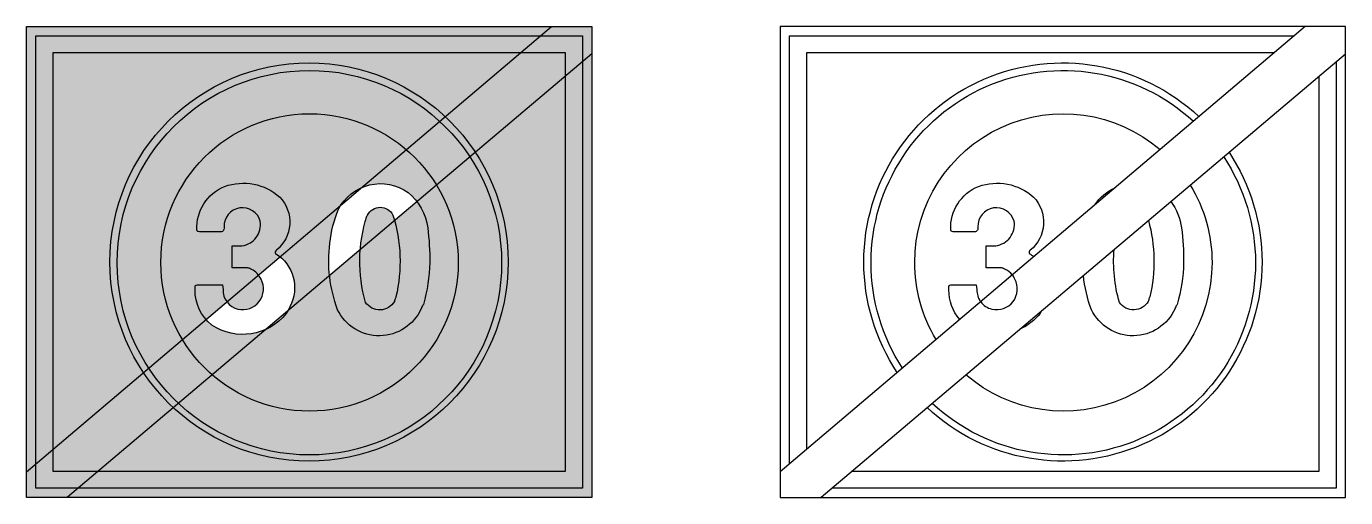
# Model space of a CAD drawing. Extents: x 49 to 1449, y 200 to 700.
import ezdxf

# ---------------------------------------------------------------- set-up
doc = ezdxf.new("R2010")
doc.units = 0
doc.header["$MEASUREMENT"] = 0

msp = doc.modelspace()

# ---------------------------------------------------------------- hatches: boundary and pattern name
h = msp.add_hatch(color=5)
h.paths.add_polyline_path([(49.3901220700001, 200), (49.3901220700001, 700), (649.3900000000001, 700), (649.3900000000001, 200)])
h.paths.add_polyline_path([(59.3901000000001, 210), (59.3901000000001, 690), (639.3900000000001, 690), (639.3900000000001, 210)], flags=16)
h.paths.add_polyline_path([(195.9040000000001, 672), (77.3901000000001, 672), (77.3901000000001, 228), (201.9640000000001, 228), (242.6780000000001, 228), (621.3900000000001, 228), (621.3900000000001, 672), (235.0400000000001, 672)], flags=0)
edge = h.paths.add_edge_path(flags=0)
edge.add_arc((349.3800500000001, 450.016), 211.29895, 0, 180, ccw=False)
edge.add_arc((349.3800500000001, 450.016), 211.29895, -180, 0, ccw=False)
at = {"true_color": 0x000000}
h = msp.add_hatch(color=18, dxfattribs=at)
edge = h.paths.add_edge_path(flags=17)
edge.add_arc((304.101173558205, 453.4670777312218), 173.4445603547045, 343.78947746048993, 358.6699036159225, ccw=False)
edge.add_arc((464.4740417624487, 407.5345394423425), 6.65810127808139, 320.6952687180611, 338.0615138826592, ccw=False)
edge.add_arc((474.3034119712349, 399.572610835841), 5.991546792049716, 141.3218253484022, 160.8914200299033)
edge.add_arc((458.562206498263, 403.7404998377639), 10.31847268599923, 342.8334525039463, 347.6525318648988, ccw=False)
edge.add_arc((423.7340801880595, 420.6162574075829), 48.92624345867949, 205.7168280589106, 335.9728705817752, ccw=False)
edge.add_arc((520.3284343897474, 451.5631021853636), 150.0391498354252, 172.9458542621251, 200.3501590051904, ccw=False)
edge.add_arc((509.6145238348477, 454.1157121608237), 139.0981874954783, 158.1344623013467, 173.4473770477914, ccw=False)
edge.add_arc((425.1510259914336, 483.0063411154566), 50.16668682870418, 54.36095112978961, 152.822379363838, ccw=False)
edge.add_arc((418.6563003931587, 479.3248341491642), 57.02912116829851, 6.894805922881915, 51.211556302061524, ccw=False)
edge.add_arc((196.978780020285, 450.872690125923), 280.5238734120225, -0.29241774291068623, 7.2286878717555965, ccw=False)
edge = h.paths.add_edge_path(flags=16)
edge.add_arc((414.1345479977015, 423.7503129191622), 29.50124707882982, 335.76577335974014, 338.4205118578895, ccw=False)
edge.add_arc((459.7225756000697, 404.3712483717596), 20.05087021536526, 158.7421706142671, 169.4134685209861)
edge.add_arc((424.3484700400584, 417.4740143962346), 18.27827483824413, 214.5726251784769, 328.98168810017194, ccw=False)
edge.add_arc((561.6725549098005, 450.5966950986283), 158.4607001299767, 162.3478112074228, 195.9311791707827, ccw=False)
edge.add_arc((428.4269340070794, 486.4262854856494), 21.55394345353102, 141.6524531760854, 145.4566810150338, ccw=False)
edge.add_arc((424.9839702893508, 492.88694791001), 15.13189298222524, 27.4271202648971, 152.8200275901541, ccw=False)
edge.add_arc((281.1297951928373, 450.6182856957232), 164.8122769625168, -13.229731632587686, 17.382921934747117, ccw=False)
edge = h.paths.add_edge_path(flags=17)
edge.add_line((267.7730000000001, 466.523), (267.7730000000001, 467.221))
edge.add_line((267.7730000000001, 467.221), (278.1360000000001, 467.221))
edge.add_arc((275.0938010959608, 489.8304074400128), 22.8131602142326, 277.6633813539698, 368.6411993707776)
edge.add_arc((278.7831048202557, 488.0043810924468), 19.58276746960301, 15.56180287702861, 182.1403919614364)
edge.add_arc((251.6680903895687, 486.7207000234123), 7.566094574675915, -16.11191083025892, 4.18612640743072, ccw=False)
edge.add_arc((253.9084408607712, 486.1971945035176), 5.2698003880263, 323.3429846319224, 342.59647675297276, ccw=False)
edge.add_arc((256.2236968379966, 484.6944085986697), 2.521447045961926, 274.852766965274, 319.3246628701478, ccw=False)
edge.add_arc((254.631592453925, 495.2318788988263), 13.17417305493816, 268.7186815298602, 277.8766826469654, ccw=False)
edge.add_line((254.3370000000001, 482.061), (234.2360000000001, 482.061))
edge.add_arc((233.7982527598697, 492.2641462670371), 10.21253232028151, 258.34995024161697, 272.4566635543628, ccw=False)
edge.add_arc((232.0750219591136, 483.8960814406167), 1.66887927763791, 216.6450910656111, 258.27915779823763, ccw=False)
edge.add_arc((232.6545896655605, 484.0255365651287), 2.2243693183095, 184.4745387769118, 210.3979270394838, ccw=False)
edge.add_line((230.4370000000001, 483.852), (230.4330000000001, 483.961))
edge.add_arc((277.3770268630964, 486.5686207300109), 47.01639441721039, 111.9689528120926, 183.1793668242675, ccw=False)
edge.add_arc((279.5436908822049, 475.2893226660375), 58.32911647901405, 48.36047609804922, 109.79729320617511, ccw=False)
edge.add_arc((290.3176283245406, 492.3269307377613), 38.57631033376995, -50.85744928766911, 43.49977380609562, ccw=False)
edge.add_arc((316.1401203405511, 460.1593405275175), 2.687129412508431, 123.1935558142829, 206.7229680979052)
edge.add_arc((291.6860373122011, 422.7692917514631), 42.3732614040632, -28.574678700109416, 58.6362936302761, ccw=False)
edge.add_arc((285.9929833313034, 420.7237258837353), 46.61407244087489, 327.2767369343719, 336.9891078285372, ccw=False)
edge.add_arc((278.9590178735281, 432.0956723652839), 58.96163942724051, 236.1205422122082, 321.6659593374699, ccw=False)
edge.add_arc((250.1385922136873, 389.7449976018522), 7.742284615845368, 236.2303337942065, 238.480385935952, ccw=False)
edge.add_arc((275.4259645911138, 419.8599437845414), 47.02761610982688, 179.1117236846647, 231.0070123064353, ccw=False)
edge.add_line((228.4040000000001, 420.589), (228.3370000000001, 423.361))
edge.add_arc((232.5057763169725, 423.62560526306), 4.177165537321827, 166.9192265681357, 183.6318700375204, ccw=False)
edge.add_arc((229.938065654291, 424.0557346528769), 1.587040162200552, 104.6754274474701, 161.0543779126307, ccw=False)
edge.add_arc((231.3933017695213, 419.6074159319903), 6.26520934702155, 88.69490180466181, 107.24431898397921, ccw=False)
edge.add_line((231.5360000000001, 425.871), (232.1360000000001, 425.881))
edge.add_line((232.1360000000001, 425.881), (257.3370000000001, 425.881))
edge.add_line((257.3370000000001, 425.881), (258.0890000000001, 420.785))
edge.add_arc((278.7746697449673, 420.1064819281384), 20.69679491060618, 178.121294179615, 256.400052249576)
edge.add_arc((278.9575807386067, 421.4771586559067), 22.0725225730956, 256.7752000174205, 388.1954462622464)
edge.add_arc((277.3129499325882, 421.4296410960241), 23.55592945591266, 26.40696279246112, 61.74567756844323)
edge.add_arc((296.2432182579979, 463.9914662772668), 23.15815022411043, 244.947681506133, 250.3716851021927, ccw=False)
edge.add_arc((281.7477718765742, 433.1282889538887), 10.93968027122138, 64.61846536661135, 81.90627574032295)
edge.add_line((283.2880000000001, 443.959), (283.0330000000001, 443.971))
edge.add_line((283.0330000000001, 443.971), (272.4040000000001, 443.971))
edge.add_arc((277.7369279270777, 329.7074298736422), 114.3879520679363, 92.67217880414101, 93.73825305788749)
edge.add_line((270.2790000000001, 443.852), (270.1360000000001, 443.861))
edge.add_arc((270.3743541514931, 446.9989247252191), 3.146964296377572, 254.1905780565433, 265.65620171632986, ccw=False)
edge.add_line((269.5170000000001, 443.971), (267.7730000000001, 443.971))
edge.add_line((267.7730000000001, 443.971), (267.7730000000001, 447.461))
edge.add_line((267.7730000000001, 447.461), (267.7730000000001, 466.523))
h.paths.add_polyline_path([(49.3901220700001, 200), (49.3901220700001, 227.49), (606.5890000000002, 700), (649.3900000000001, 700), (649.3900000000001, 670.87), (649.3900000000001, 671.02), (92.8901000000001, 200.399), (92.3901000000001, 200)])
h = msp.add_hatch(color=7)
h.paths.add_polyline_path([(59.3901000000001, 210), (59.3901000000001, 690), (639.3900000000001, 690), (639.3900000000001, 210)])
h.paths.add_polyline_path([(195.9040000000001, 672), (77.3901000000001, 672), (77.3901000000001, 228), (201.9640000000001, 228), (242.6780000000001, 228), (621.3900000000001, 228), (621.3900000000001, 672), (235.0400000000001, 672)], flags=16)
edge = h.paths.add_edge_path(flags=0)
edge.add_arc((349.3800500000001, 450.016), 211.29895, 0, 180, ccw=False)
edge.add_arc((349.3800500000001, 450.016), 211.29895, -180, 0, ccw=False)
edge = h.paths.add_edge_path(flags=0)
edge.add_arc((349.7556000000001, 449.274), 203.9764, 0, 180, ccw=False)
edge.add_arc((349.7556000000001, 449.274), 203.9764, -180, 0, ccw=False)
edge = h.paths.add_edge_path(flags=0)
edge.add_arc((349.8645000000001, 449.521), 157.7755, 0, 180, ccw=False)
edge.add_arc((349.8645000000001, 449.521), 157.7755, -180, 0, ccw=False)
edge = h.paths.add_edge_path(flags=0)
edge.add_line((267.7730000000001, 466.523), (267.7730000000001, 467.221))
edge.add_line((267.7730000000001, 467.221), (278.1360000000001, 467.221))
edge.add_arc((275.0938010959608, 489.8304074400128), 22.8131602142326, 277.6633813539698, 368.6411993707776)
edge.add_arc((278.7831048202557, 488.0043810924468), 19.58276746960301, 15.56180287702861, 182.1403919614364)
edge.add_arc((251.6680903895687, 486.7207000234123), 7.566094574675915, -16.11191083025892, 4.18612640743072, ccw=False)
edge.add_arc((253.9084408607712, 486.1971945035176), 5.2698003880263, 323.3429846319224, 342.59647675297276, ccw=False)
edge.add_arc((256.2236968379966, 484.6944085986697), 2.521447045961926, 274.852766965274, 319.3246628701478, ccw=False)
edge.add_arc((254.631592453925, 495.2318788988263), 13.17417305493816, 268.7186815298602, 277.8766826469654, ccw=False)
edge.add_line((254.3370000000001, 482.061), (234.2360000000001, 482.061))
edge.add_arc((233.7982527598697, 492.2641462670371), 10.21253232028151, 258.34995024161697, 272.4566635543628, ccw=False)
edge.add_arc((232.0750219591136, 483.8960814406167), 1.66887927763791, 216.6450910656111, 258.27915779823763, ccw=False)
edge.add_arc((232.6545896655605, 484.0255365651287), 2.2243693183095, 184.4745387769118, 210.3979270394838, ccw=False)
edge.add_line((230.4370000000001, 483.852), (230.4330000000001, 483.961))
edge.add_arc((277.3770268630964, 486.5686207300109), 47.01639441721039, 111.9689528120926, 183.1793668242675, ccw=False)
edge.add_arc((279.5436908822049, 475.2893226660375), 58.32911647901405, 48.36047609804922, 109.79729320617511, ccw=False)
edge.add_arc((290.3176283245406, 492.3269307377613), 38.57631033376995, -50.85744928766911, 43.49977380609562, ccw=False)
edge.add_arc((316.1401203405511, 460.1593405275175), 2.687129412508431, 123.1935558142829, 206.7229680979052)
edge.add_arc((291.6860373122011, 422.7692917514631), 42.3732614040632, -28.574678700109416, 58.6362936302761, ccw=False)
edge.add_arc((285.9929833313034, 420.7237258837353), 46.61407244087489, 327.2767369343719, 336.9891078285372, ccw=False)
edge.add_arc((278.9590178735281, 432.0956723652839), 58.96163942724051, 236.1205422122082, 321.6659593374699, ccw=False)
edge.add_arc((250.1385922136873, 389.7449976018522), 7.742284615845368, 236.2303337942065, 238.480385935952, ccw=False)
edge.add_arc((275.4259645911138, 419.8599437845414), 47.02761610982688, 179.1117236846647, 231.0070123064353, ccw=False)
edge.add_line((228.4040000000001, 420.589), (228.3370000000001, 423.361))
edge.add_arc((232.5057763169725, 423.62560526306), 4.177165537321827, 166.9192265681357, 183.6318700375204, ccw=False)
edge.add_arc((229.938065654291, 424.0557346528769), 1.587040162200552, 104.6754274474701, 161.0543779126307, ccw=False)
edge.add_arc((231.3933017695213, 419.6074159319903), 6.26520934702155, 88.69490180466181, 107.24431898397921, ccw=False)
edge.add_line((231.5360000000001, 425.871), (232.1360000000001, 425.881))
edge.add_line((232.1360000000001, 425.881), (257.3370000000001, 425.881))
edge.add_line((257.3370000000001, 425.881), (258.0890000000001, 420.785))
edge.add_arc((278.7746697449673, 420.1064819281384), 20.69679491060618, 178.121294179615, 256.400052249576)
edge.add_arc((278.9575807386067, 421.4771586559067), 22.0725225730956, 256.7752000174205, 388.1954462622464)
edge.add_arc((277.3129499325882, 421.4296410960241), 23.55592945591266, 26.40696279246112, 61.74567756844323)
edge.add_arc((296.2432182579979, 463.9914662772668), 23.15815022411043, 244.947681506133, 250.3716851021927, ccw=False)
edge.add_arc((281.7477718765742, 433.1282889538887), 10.93968027122138, 64.61846536661135, 81.90627574032295)
edge.add_line((283.2880000000001, 443.959), (283.0330000000001, 443.971))
edge.add_line((283.0330000000001, 443.971), (272.4040000000001, 443.971))
edge.add_arc((277.7369279270777, 329.7074298736422), 114.3879520679363, 92.67217880414101, 93.73825305788749)
edge.add_line((270.2790000000001, 443.852), (270.1360000000001, 443.861))
edge.add_arc((270.3743541514931, 446.9989247252191), 3.146964296377572, 254.1905780565433, 265.65620171632986, ccw=False)
edge.add_line((269.5170000000001, 443.971), (267.7730000000001, 443.971))
edge.add_line((267.7730000000001, 443.971), (267.7730000000001, 447.461))
edge.add_line((267.7730000000001, 447.461), (267.7730000000001, 466.523))
edge = h.paths.add_edge_path(flags=0)
edge.add_arc((304.101173558205, 453.4670777312218), 173.4445603547045, 343.78947746048993, 358.6699036159225, ccw=False)
edge.add_arc((464.4740417624487, 407.5345394423425), 6.65810127808139, 320.6952687180611, 338.0615138826592, ccw=False)
edge.add_arc((474.3034119712349, 399.572610835841), 5.991546792049716, 141.3218253484022, 160.8914200299033)
edge.add_arc((458.562206498263, 403.7404998377639), 10.31847268599923, 342.8334525039463, 347.6525318648988, ccw=False)
edge.add_arc((423.7340801880595, 420.6162574075829), 48.92624345867949, 205.7168280589106, 335.9728705817752, ccw=False)
edge.add_arc((520.3284343897474, 451.5631021853636), 150.0391498354252, 172.9458542621251, 200.3501590051904, ccw=False)
edge.add_arc((509.6145238348477, 454.1157121608237), 139.0981874954783, 158.1344623013467, 173.4473770477914, ccw=False)
edge.add_arc((425.1510259914336, 483.0063411154566), 50.16668682870418, 54.36095112978961, 152.822379363838, ccw=False)
edge.add_arc((418.6563003931587, 479.3248341491642), 57.02912116829851, 6.894805922881915, 51.211556302061524, ccw=False)
edge.add_arc((196.978780020285, 450.872690125923), 280.5238734120225, -0.29241774291068623, 7.2286878717555965, ccw=False)
edge = h.paths.add_edge_path(flags=0)
edge.add_arc((414.1345479977015, 423.7503129191622), 29.50124707882982, 335.76577335974014, 338.4205118578895, ccw=False)
edge.add_arc((459.7225756000697, 404.3712483717596), 20.05087021536526, 158.7421706142671, 169.4134685209861)
edge.add_arc((424.3484700400584, 417.4740143962346), 18.27827483824413, 214.5726251784769, 328.98168810017194, ccw=False)
edge.add_arc((561.6725549098005, 450.5966950986283), 158.4607001299767, 162.3478112074228, 195.9311791707827, ccw=False)
edge.add_arc((428.4269340070794, 486.4262854856494), 21.55394345353102, 141.6524531760854, 145.4566810150338, ccw=False)
edge.add_arc((424.9839702893508, 492.88694791001), 15.13189298222524, 27.4271202648971, 152.8200275901541, ccw=False)
edge.add_arc((281.1297951928373, 450.6182856957232), 164.8122769625168, -13.229731632587686, 17.382921934747117, ccw=False)
h = msp.add_hatch(color=1)
edge = h.paths.add_edge_path()
edge.add_arc((349.7556000000001, 449.274), 203.9764, 0, 180, ccw=False)
edge.add_arc((349.7556000000001, 449.274), 203.9764, -180, 0, ccw=False)
edge = h.paths.add_edge_path(flags=16)
edge.add_arc((349.8645000000001, 449.521), 157.7755, 0, 180, ccw=False)
edge.add_arc((349.8645000000001, 449.521), 157.7755, -180, 0, ccw=False)

# ---------------------------------------------------------------- linework, layer by layer
at = {"color": 18, "true_color": 0x000000}
msp.add_lwpolyline([(49.3901220700001, 200), (49.3901220700001, 227.49), (606.5890000000002, 700), (649.3900000000001, 700), (649.3900000000001, 670.87), (649.3900000000001, 671.02), (92.8901000000001, 200.399), (92.3901000000001, 200)], close=True, dxfattribs=at)
at = {"color": 5}
msp.add_lwpolyline([(49.3901220700001, 200), (49.3901220700001, 700), (649.3900000000001, 700), (649.3900000000001, 200)], close=True, dxfattribs=at)
for points in [[(849.3889999999999, 200), (892.3889999999999, 200), (892.8889999999999, 200.399), (1449.39, 671.02), (1449.39, 670.87), (1449.39, 700), (1406.59, 700), (849.3889999999999, 227.49)], [(849.3889999999999, 200), (1449.39, 200), (1449.39, 700), (849.3889999999999, 700)], [(59.3901000000001, 210), (59.3901000000001, 690), (639.3900000000001, 690), (639.3900000000001, 210)], [(195.9040000000001, 672), (77.3901000000001, 672), (77.3901000000001, 228), (201.9640000000001, 228), (242.6780000000001, 228), (621.3900000000001, 228), (621.3900000000001, 672), (235.0400000000001, 672)]]:
    msp.add_lwpolyline(points, close=True)
for points in [[(859.3889999999999, 235.968), (859.3889999999999, 690), (1394.79, 690)], [(1373.57, 672), (1035.04, 672), (995.903, 672), (877.3889999999999, 672), (877.3889999999999, 251.238)], [(1439.39, 662.563), (1439.39, 210), (904.243, 210)], [(925.5369999999999, 228), (1001.96, 228), (1042.68, 228), (1421.39, 228), (1421.39, 647.339)]]:
    msp.add_lwpolyline(points)
for points in [[(138.0811000000001, 450.016, -1), (560.6790000000001, 450.016, -1)], [(145.7792000000001, 449.274, -1), (553.7320000000001, 449.274, -1)], [(192.0890000000001, 449.521, -1), (507.6400000000001, 449.521, -1)]]:
    msp.add_lwpolyline(points, format="xyb", close=True)
for points in [[(973.579, 332.807, -0.14807), (938.09, 450.016, -0.656183), (1293.73, 604.327)], [(979.115, 337.523, -0.145975), (945.778, 449.274, -0.653316), (1287.9, 599.351)], [(1014.88, 367.832, -0.136902), (992.0880000000001, 449.521, -0.64067), (1252.51, 569.341)], [(1325.69, 566.493, -0.147008), (1360.69, 450.016, -0.6555810000000001), (1005.3, 295.463)], [(1320.01, 561.6080000000001, -0.146849), (1353.73, 449.274, -0.65547), (1010.71, 300.033)], [(1095.6, 436.28, 0.099209), (1088.46, 442.179, -0.0236711), (1086.44, 443.0119999999999, 0.0755757), (1083.29, 443.959), (1083.03, 443.971), (1072.4, 443.971, 0.00465166), (1070.28, 443.852), (1070.14, 443.861, -0.05007), (1069.52, 443.971), (1067.77, 443.971), (1067.77, 447.461), (1067.77, 466.523), (1067.77, 467.221), (1078.14, 467.221, 0.419221), (1097.65, 493.258, 0.889236), (1059.21, 487.273, -0.0887992), (1058.94, 484.621, -0.0842074), (1058.14, 483.051, -0.196518), (1056.44, 482.182, -0.0399806), (1054.34, 482.061), (1034.24, 482.061, -0.06163), (1031.74, 482.2619999999999, -0.183688), (1030.74, 482.9, -0.113597), (1030.44, 483.852), (1030.43, 483.961, -0.321115), (1059.79, 530.1709999999999, -0.27468), (1118.3, 518.881, -0.436667), (1114.67, 462.408, 0.38151), (1113.74, 458.951, -0.0339125), (1118.43, 455.638)], [(1284.58, 531.645, -0.137724), (1307.64, 449.521, -0.642846), (1046.48, 330.336)], [(1183.27, 510.625, -0.143361), (1204.78, 528.849)], [(1263.85, 514.112, -0.134734), (1275.27, 486.171, -0.0328288), (1277.5, 449.441, -0.06501950000000001), (1270.65, 405.047, -0.0759199), (1269.63, 403.317, 0.0855966), (1268.64, 401.534, -0.0210303), (1268.42, 400.695, -0.638642), (1179.65, 399.386, -0.06239730000000001), (1171.13, 435.702)], [(1240.12, 494.043, -0.125027), (1241.57, 412.9, -0.011584), (1241.04, 411.641, 0.046596), (1240.01, 408.055, -0.545269), (1209.3, 407.102, -0.0897485), (1203.72, 463.2569999999999)], [(1062.1, 407.842, 0.176599), (1073.91, 399.99, 0.645817), (1098.41, 431.906, 0.0539379), (1095.68, 436.176)], [(1039.86, 389.096, -0.184188), (1028.4, 420.589), (1028.34, 423.361, -0.0730522), (1028.44, 424.571, -0.251085), (1029.54, 425.591, -0.0811143), (1031.54, 425.871), (1032.14, 425.881), (1057.34, 425.881), (1058.09, 420.785, 0.168033), (1062.09, 407.861)], [(1126.82, 398.228, -0.0168784), (1125.21, 395.525, -0.118955), (1103.44, 378.456)]]:
    msp.add_lwpolyline(points, format="xyb")
at = {"color": 18, "true_color": 0x000000}
for points in [[(267.7730000000001, 466.523), (267.7730000000001, 467.221), (278.1360000000001, 467.221, 0.419221), (297.6480000000001, 493.258, 0.889236), (259.2140000000001, 487.273, -0.0887992), (258.9370000000001, 484.621, -0.0842074), (258.1360000000001, 483.051, -0.196518), (256.4370000000001, 482.182, -0.0399806), (254.3370000000001, 482.061), (234.2360000000001, 482.061, -0.06163), (231.7360000000001, 482.2619999999999, -0.183688), (230.7360000000001, 482.9, -0.113597), (230.4370000000001, 483.852), (230.4330000000001, 483.961, -0.321115), (259.7880000000001, 530.1709999999999, -0.27468), (318.3000000000001, 518.881, -0.436667), (314.6690000000001, 462.408, 0.38151), (313.7400000000001, 458.951, -0.400027), (328.8980000000001, 402.502, -0.0424036), (325.2090000000001, 395.525, -0.391621), (246.0910000000001, 383.145, -0.00981802), (245.8350000000001, 383.309, -0.230387), (228.4040000000001, 420.589), (228.3370000000001, 423.361, -0.0730522), (228.4370000000001, 424.571, -0.251085), (229.5360000000001, 425.591, -0.0811143), (231.5360000000001, 425.871), (232.1360000000001, 425.881), (257.3370000000001, 425.881), (258.0890000000001, 420.785, 0.355488), (273.9080000000001, 399.99, 0.645817), (298.4110000000001, 431.906, 0.155428), (288.4640000000001, 442.179, -0.0236711), (286.4370000000001, 443.0119999999999, 0.0755757), (283.2880000000001, 443.959), (283.0330000000001, 443.971), (272.4040000000001, 443.971, 0.00465166), (270.2790000000001, 443.852), (270.1360000000001, 443.861, -0.05007), (269.5170000000001, 443.971), (267.7730000000001, 443.971), (267.7730000000001, 447.461)], [(477.4990000000001, 449.441, -0.06501950000000001), (470.6500000000001, 405.047, -0.0759199), (469.6260000000001, 403.317, 0.0855966), (468.6420000000001, 401.534, -0.0210303), (468.421, 400.695, -0.638642), (379.6540000000001, 399.386, -0.120147), (371.4250000000001, 469.989, -0.0669148), (380.5230000000001, 505.92, -0.45816), (454.3820000000001, 523.7769999999999, -0.195815), (475.2730000000001, 486.171, -0.0328288)], [(441.5680000000002, 412.9, -0.011584), (441.0360000000001, 411.641, 0.046596), (440.0130000000001, 408.055, -0.545269), (409.2980000000001, 407.102, -0.147593), (410.6730000000001, 498.648, -0.0166006), (411.5230000000001, 499.799, -0.609163), (438.4150000000001, 499.857, -0.134373)]]:
    msp.add_lwpolyline(points, format="xyb", close=True, dxfattribs=at)

doc.saveas('drawing.dxf')
